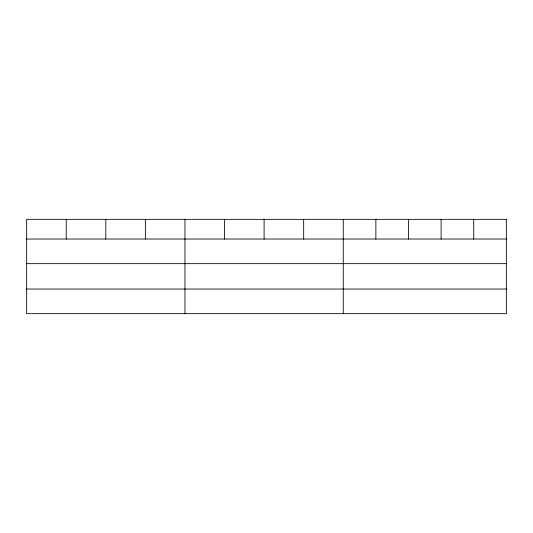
<?xml version="1.0" encoding="UTF-8"?>
<svg xmlns="http://www.w3.org/2000/svg" width="533" height="533" viewBox="0 0 533 533"><rect width="100%" height="100%" fill="white"/><g stroke="black" fill="none" stroke-linecap="round" stroke-linejoin="round"><path stroke-width="0.8" d="M26.65 239.037L506.35 239.037M26.65 263.662L506.35 263.662M26.65 289.033L506.35 289.033M473.73 219.336L473.73 239.037M441.111 219.336L441.111 239.037M408.491 219.336L408.491 239.037M375.872 219.336L375.872 239.037M343.252 219.336L343.252 313.664M303.677 219.336L303.677 239.037M264.101 219.336L264.101 239.037M224.526 219.336L224.526 239.037M184.951 219.336L184.951 313.664M145.376 219.336L145.376 239.037M105.801 219.336L105.801 239.037M66.225 219.336L66.225 239.037M506.35 219.336L26.65 219.336L26.65 313.664L506.35 313.664L506.35 219.336"/></g></svg>
